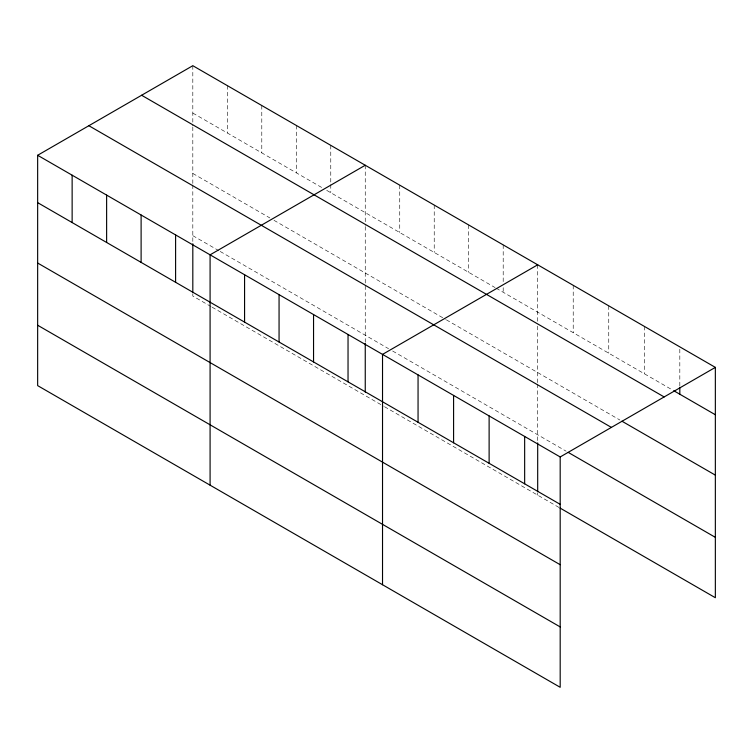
<?xml version="1.0" encoding="UTF-8"?>
<svg xmlns="http://www.w3.org/2000/svg" width="753" height="753" viewBox="0 0 753 753"><rect width="100%" height="100%" fill="white"/><g stroke="black" fill="none" stroke-linecap="round" stroke-linejoin="round"><path stroke-width="0.56" stroke-dasharray="3.77 2.82" d="M192.815 113.063L322.651 188.024M326.708 190.368L495.088 287.58M496.105 288.164L671.695 389.546M192.815 173.444L269.903 217.956M273.96 220.3L445.381 319.263M446.397 319.856L619.917 420.033M192.815 235.661L219.189 250.881M220.205 251.464L388.576 348.686M392.642 351.02L566.115 451.179M211.075 306.575L192.815 296.042L192.815 293.717M212.082 307.168L383.512 406.131M384.519 406.724L559.008 507.456M679.818 349.176L679.818 386.148M644.286 326.35L644.286 373.723M608.753 305.84L608.753 353.204M573.221 285.321L573.221 332.694M537.689 264.811L537.689 321.465M537.689 326.105L537.689 382.929M537.689 384.077L537.689 442.896M537.689 492.829L537.689 495.145M503.202 244.894L503.202 283.024M503.202 287.646L503.202 292.268M468.714 224.987L468.714 272.351M434.227 205.07L434.227 252.443M399.739 185.163L399.739 232.536M365.252 165.255L365.252 225.392M365.252 226.559L365.252 342.182M330.765 145.338L330.765 183.468M330.765 184.626L330.765 192.712M296.277 125.431L296.277 172.795M261.79 105.514L261.79 152.887M227.302 85.607L227.302 132.98M192.815 65.699L192.815 125.836M192.815 127.003L192.815 183.817M192.815 184.965L192.815 242.626"/><path stroke-width="1.13" d="M37.65 155.278L560.185 456.958L560.185 687.301L37.65 385.621L37.65 155.278L192.815 65.699L715.35 367.379L715.35 597.722L560.025 508.04M365.252 165.255L210.087 254.834L210.087 485.177M537.689 264.811L382.524 354.39L382.524 584.733M560.185 456.958L715.35 367.379M673.728 390.713L715.35 414.752M141.611 95.255L664.146 396.944M621.95 421.209L715.35 475.134M88.854 125.713L611.389 427.403M568.148 452.355L715.35 537.341M37.65 202.651L560.185 504.331M37.65 263.032L560.185 564.712M37.65 325.24L560.185 626.92M679.818 387.306L679.818 394.233M537.689 442.896L537.689 491.662M524.653 436.448L524.653 483.821M489.121 415.929L489.121 463.302M453.588 395.419L453.588 442.792M418.056 374.9L418.056 422.273M365.252 343.34L365.252 392.106M348.037 334.483L348.037 381.846M313.549 314.566L313.549 361.939M279.062 294.658L279.062 342.022M244.574 274.741L244.574 322.115M192.815 243.784L192.815 292.55M175.6 234.927L175.6 282.29M141.112 215.01L141.112 262.383M106.625 195.102L106.625 242.466M72.137 175.185L72.137 222.559"/></g></svg>
